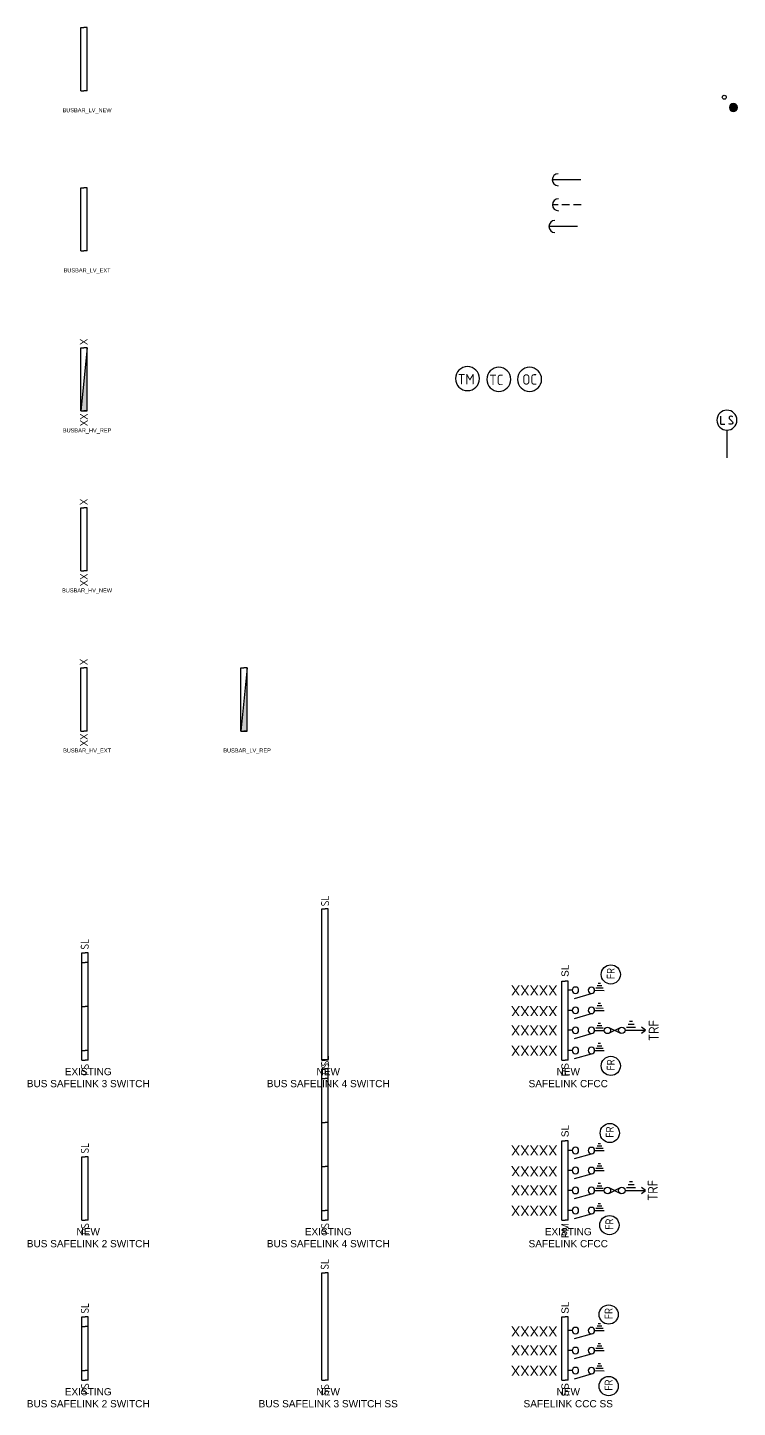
# Model space of a CAD drawing. Header units: metres. Extents: x -282 to 3977, y 160 to 949.
# Drawn here: x -230.6 to -53.2, y 484.3 to 829.1 of the extents above; entities that cross this region are included whole.
import ezdxf
from ezdxf.enums import TextEntityAlignment as Align

# ---------------------------------------------------------------- set-up
doc = ezdxf.new("R2010")
doc.units = ezdxf.units.M
doc.linetypes.add('DASHED2', pattern=[9.525, 6.35, -3.175])
doc.layers.get('0').update_dxf_attribs({"color": 6})
for name, color, linetype in [('Equip_HV_EXT', 7, 'Continuous'), ('Equip_HV_NEW', 2, 'Continuous'), ('Equip_LV_EXT', 7, 'Continuous'), ('Equip_LV_NEW', 2, 'Continuous'), ('Features_HIDE', 1, 'Continuous'), ('Mains UG_EXT', 7, 'Continuous'), ('Sub_HV_EXT', 7, 'Continuous'), ('Sub_HV_NEW', 2, 'Continuous'), ('Sub_LV_EXT', 7, 'Continuous'), ('Sub_LV_NEW', 2, 'Continuous'), ('SupportsOH_SP_TR_HV_LV_SL_EXT', 7, 'Continuous')]:
    doc.layers.add(name, color=color, linetype=linetype)
doc.styles.add('ARIAL', font='ARIAL.TTF', dxfattribs={"height": 2})
doc.styles.add('iecARIAL', font='ARIAL.TTF')
doc.styles.add('iecISOCP', font='isocp.shx')
doc.styles.add('IESYMBOL1', font='isocp.shx')
doc.styles.add('ISOCP', font='isocp.shx', dxfattribs={"height": 1.75})
doc.styles.get("Standard").update_dxf_attribs({"font": 'ARIAL.TTF'})
doc.styles.add('SWG_LABEL', font='ARIAL.TTF', dxfattribs={"height": 2})
doc.styles.add('SWITCH_LABEL', font='ARIAL.TTF', dxfattribs={"height": 2.5})

# ---------------------------------------------------------------- blocks, each defined once
blk = doc.blocks.new('OPTUS_CABLE_POWER_SUPPLY')
blk.add_lwpolyline([(-3, 0, 1), (3, 0, 1)], format="xyb", close=True)
at = {"style": 'ISOCP'}
blk.add_text('TM', height=2.625, dxfattribs=at).set_placement((-2.38, -1.46))
blk = doc.blocks.new('TELSTRA_CABLE_POWER_SUPPLY')
blk.add_lwpolyline([(-3, 0, 1), (3, 0, 1)], format="xyb", close=True)
at = {"style": 'ISOCP'}
blk.add_text('TC', height=2.625, dxfattribs=at).set_placement((-2.38, -1.46))
blk = doc.blocks.new('TELSTRA_MICROCELL_TRANSCEIVER')
blk.add_lwpolyline([(-3, 0, 1), (3, 0, 1)], format="xyb", close=True)
at = {"style": 'ISOCP'}
blk.add_text('OC', height=2.625, dxfattribs=at).set_placement((-1.83, -1.34))
blk = doc.blocks.new('STAY_EXT')
at = {"linetype": 'Continuous', "ltscale": 0.3}
blk.add_line((0, 0), (-7.17, 0), dxfattribs=at)
blk.add_arc((-5.67, 0), 1.5, 90, 270)
blk = doc.blocks.new('STAY_DEL')
at = {"linetype": 'DASHED2', "ltscale": 0.3}
blk.add_line((0, 0), (-7.17, 0), dxfattribs=at)
blk.add_arc((-5.67, 0), 1.5, 90, 270)
blk = doc.blocks.new('STAY_NEW')
blk.add_line((0, 0), (-7.17, 0))
blk.add_arc((-5.67, 0), 1.5, 90, 270)
blk = doc.blocks.new('LIFE_SUPPORT')
for p, q in [((-1.5, 8.44), (-1.5, 10.44)), ((-1.5, 8.44), (-0.5, 8.44)), ((0, 6.94), (0, 0))]:
    blk.add_line(p, q)
blk.add_lwpolyline([(-2.5, 9.44, 1), (2.5, 9.44, 1)], format="xyb", close=True)
blk.add_lwpolyline([(1.51, 10.29, 0.162278), (1.08, 10.43), (0.94, 10.43, 0.274935), (0.56, 10.21, 0.272057), (0.58, 9.86), (1.42, 9.02, -0.275676), (1.49, 8.74, -0.33145), (1.08, 8.43), (0.94, 8.43, -0.162278), (0.51, 8.57)], format="xyb")
blk = doc.blocks.new('*U258')
for p, q in [((-1.6, 13.4), (-1.6, 15.8)), ((-1.6, 15.8), (-0.8, 15.8)), ((0, 15.8), (-0.8, 15.8)), ((0, 13.4), (0, 15.8)), ((-1.6, 2.4), (-1.6, 13.4)), ((-1.6, 13.4), (-0.8, 13.4)), ((0, 13.4), (-0.8, 13.4)), ((0, 2.4), (0, 13.4)), ((-1.6, 0), (-1.6, 2.4)), ((-1.6, 2.4), (-0.8, 2.4)), ((-1.6, 0), (-0.8, 0)), ((0, 2.4), (-0.8, 2.4)), ((0, 0), (-0.8, 0)), ((0, 0), (0, 2.4))]:
    blk.add_line(p, q)
at = {"color": 7, "style": 'IESYMBOL1'}
for s, p in [('SL', (-0.84, 17.97, 19.97)), ('PS', (-0.8, -2.22, 19.97))]:
    blk.add_text(s, height=2, rotation=89.9826, dxfattribs=at).set_placement(p, align=Align.MIDDLE_CENTER)
blk = doc.blocks.new('*U257')
for p, q in [((-1.6, 13.4), (-1.6, 15.8)), ((-1.6, 15.8), (-0.8, 15.8)), ((0, 15.8), (-0.8, 15.8)), ((0, 13.4), (0, 15.8)), ((-1.6, 2.4), (-1.6, 13.4)), ((0, 2.4), (0, 13.4)), ((-1.6, 0), (-1.6, 2.4)), ((-1.6, 0), (-0.8, 0)), ((0, 0), (-0.8, 0)), ((0, 0), (0, 2.4))]:
    blk.add_line(p, q)
at = {"color": 7, "style": 'IESYMBOL1'}
for s, p in [('SL', (-0.84, 17.97, 19.97)), ('PS', (-0.8, -2.22, 19.97))]:
    blk.add_text(s, height=2, rotation=89.9826, dxfattribs=at).set_placement(p, align=Align.MIDDLE_CENTER)
blk = doc.blocks.new('*U259')
for p, q in [((-1.6, 24.4), (-1.6, 26.8)), ((-1.6, 26.8), (-0.8, 26.8)), ((-1.6, 13.4), (-1.6, 24.4)), ((-1.6, 24.4), (-0.8, 24.4)), ((0, 26.8), (-0.8, 26.8)), ((0, 24.4), (-0.8, 24.4)), ((0, 24.4), (0, 26.8)), ((0, 13.4), (0, 24.4)), ((-1.6, 2.4), (-1.6, 13.4)), ((-1.6, 13.4), (-0.8, 13.4)), ((0, 13.4), (-0.8, 13.4)), ((0, 2.4), (0, 13.4)), ((-1.6, 0), (-1.6, 2.4)), ((-1.6, 2.4), (-0.8, 2.4)), ((-1.6, 0), (-0.8, 0)), ((0, 2.4), (-0.8, 2.4)), ((0, 0), (-0.8, 0)), ((0, 0), (0, 2.4))]:
    blk.add_line(p, q)
at = {"color": 7, "style": 'IESYMBOL1'}
for s, p in [('SL', (-0.87, 28.96, 19.97)), ('PS', (-0.84, -2.4, 19.97))]:
    blk.add_text(s, height=2, rotation=89.9826, dxfattribs=at).set_placement(p, align=Align.MIDDLE_CENTER)
blk = doc.blocks.new('*U262')
for p, q in [((-1.6, 24.4), (-1.6, 26.8)), ((-1.6, 26.8), (-0.8, 26.8)), ((-1.6, 13.4), (-1.6, 24.4)), ((0, 26.8), (-0.8, 26.8)), ((0, 24.4), (0, 26.8)), ((0, 13.4), (0, 24.4)), ((-1.6, 2.4), (-1.6, 13.4)), ((0, 2.4), (0, 13.4)), ((-1.6, 0), (-1.6, 2.4)), ((-1.6, 0), (-0.8, 0)), ((0, 0), (-0.8, 0)), ((0, 0), (0, 2.4))]:
    blk.add_line(p, q)
at = {"color": 7, "style": 'IESYMBOL1'}
for s, p in [('SL', (-0.87, 28.96, 19.97)), ('SS', (-0.84, -2.4, 19.97))]:
    blk.add_text(s, height=2, rotation=89.9826, dxfattribs=at).set_placement(p, align=Align.MIDDLE_CENTER)
blk = doc.blocks.new('*U263')
for p, q in [((-1.6, 35.4), (-1.6, 37.8)), ((-1.6, 37.8), (-0.8, 37.8)), ((-1.6, 24.4), (-1.6, 35.4)), ((-1.6, 35.4), (-0.8, 35.4)), ((0, 37.8), (-0.8, 37.8)), ((0, 35.4), (-0.8, 35.4)), ((0, 35.4), (0, 37.8)), ((0, 24.4), (0, 35.4)), ((-1.6, 13.4), (-1.6, 24.4)), ((-1.6, 24.4), (-0.8, 24.4)), ((0, 24.4), (-0.8, 24.4)), ((0, 13.4), (0, 24.4)), ((-1.6, 2.4), (-1.6, 13.4)), ((-1.6, 13.4), (-0.8, 13.4)), ((0, 13.4), (-0.8, 13.4)), ((0, 2.4), (0, 13.4)), ((-1.6, 0), (-1.6, 2.4)), ((-1.6, 2.4), (-0.8, 2.4)), ((-1.6, 0), (-0.8, 0)), ((0, 2.4), (-0.8, 2.4)), ((0, 0), (-0.8, 0)), ((0, 0), (0, 2.4))]:
    blk.add_line(p, q)
at = {"color": 7, "style": 'IESYMBOL1'}
for s, p in [('SL', (-0.79, 39.78, 19.97)), ('PS', (-0.76, -2.18, 19.97))]:
    blk.add_text(s, height=2, rotation=89.9826, dxfattribs=at).set_placement(p, align=Align.MIDDLE_CENTER)
blk = doc.blocks.new('*U264')
for p, q in [((-1.6, 35.4), (-1.6, 37.8)), ((-1.6, 37.8), (-0.8, 37.8)), ((-1.6, 24.4), (-1.6, 35.4)), ((0, 37.8), (-0.8, 37.8)), ((0, 35.4), (0, 37.8)), ((0, 24.4), (0, 35.4)), ((-1.6, 13.4), (-1.6, 24.4)), ((0, 13.4), (0, 24.4)), ((-1.6, 2.4), (-1.6, 13.4)), ((0, 2.4), (0, 13.4)), ((-1.6, 0), (-1.6, 2.4)), ((-1.6, 0), (-0.8, 0)), ((0, 0), (-0.8, 0)), ((0, 0), (0, 2.4))]:
    blk.add_line(p, q)
at = {"color": 7, "style": 'IESYMBOL1'}
for s, p in [('SL', (-0.79, 39.78, 19.97)), ('PS', (-0.76, -2.18, 19.97))]:
    blk.add_text(s, height=2, rotation=89.9826, dxfattribs=at).set_placement(p, align=Align.MIDDLE_CENTER)
blk = doc.blocks.new('SWG_SAFELINK_SU_NEW')
for p, q in [((6.9, 0.59), (8.7, 0.58)), ((7.2, 1.19), (8.4, 1.18)), ((7.5, 1.79), (8.1, 1.79)), ((1.6, -2.02), (5.8, -0.81)), ((6.6, -0.01), (9, -0.02))]:
    blk.add_line(p, q)
blk.add_lwpolyline([(1, 0), (0, 0)])
for points in [[(1.8, -0.8, 1), (1.8, 0.8, 1)], [(5.8, -0.81, 1), (5.8, 0.79, 1)]]:
    blk.add_lwpolyline(points, format="xyb", close=True)
at = {"style": 'SWITCH_LABEL', "flags": 8}
blk.add_attdef('ASSET_NUM', text='', height=2.5, rotation=179.9544, dxfattribs=at).set_placement((-1.6, -0.02), align=Align.MIDDLE_LEFT)
at = {"flags": 1}
blk.add_attdef('Z', (0, 0), '', height=0.2, rotation=90, dxfattribs=at)
at = {"flags": 9}
for tag, p in [('ACTUAL_STATUS', (0, -0.4)), ('CONSTRUCTED_VOLTAGE', (0, -0.6)), ('OPERATING_VOLTAGE', (0, -1)), ('ORIENTATION', (0, -1.2)), ('OWNED_BY', (0, -1.4)), ('STATE', (0, -1.8)), ('SWITCH_TYPE', (0, -2)), ('SUBURB', (0, -2.4)), ('STREETNAME', (0, -2.6)), ('NO_PHASES', (0, -0.8)), ('PARENT', (0, -1.6)), ('USAGE', (0, -2.2)), ('LOCATION', (0, -2.8)), ('NOTES', (0, -3))]:
    blk.add_attdef(tag, text='', height=0.2, dxfattribs=at).set_placement(p, align=Align.MIDDLE_LEFT)
at = {"style": 'SWITCH_LABEL', "flags": 9}
blk.add_attdef('STREET_CODE', text='', height=0.2, dxfattribs=at).set_placement((0, -0.2), align=Align.MIDDLE_LEFT)
blk = doc.blocks.new('FAULT_INDIC_SE')
blk.add_circle((0, 0), 2.4)
at = {"insert": (-1.15, 1), "char_height": 2, "width": 2.7042, "attachment_point": 1, "style": 'iecISOCP'}
blk.add_mtext('FR', dxfattribs=at)
blk = doc.blocks.new('*U266')
for p, q in [((-1.6, 0), (-1.6, 15.8)), ((-1.6, 15.8), (-0.8, 15.8)), ((0, 15.8), (-0.8, 15.8)), ((0, 0), (0, 15.8)), ((-1.6, 0), (-0.8, 0)), ((0, 0), (-0.8, 0))]:
    blk.add_line(p, q)
at = {"rotation": 90}
for p in [(10.11, 16.39), (10.11, -1.49)]:
    blk.add_blockref('FAULT_INDIC_SE', p, dxfattribs=at)
for p in [(0, 12.38), (0, 7.38), (0, 2.38)]:
    blk.add_blockref('SWG_SAFELINK_SU_NEW', p)
at = {"style": 'ARIAL'}
blk.add_attdef('SWG_TYPE', text='', height=1.8, rotation=90, dxfattribs=at).set_placement((-0.8, 16.56), align=Align.MIDDLE_LEFT)
at = {"style": 'SWG_LABEL', "flags": 8}
for tag, p in [('ASSET_NUM3', (-2.68, 12.21)), ('ASSET_NUM2', (-2.68, 7.43)), ('ASSET_NUM1', (-2.68, 2.35))]:
    blk.add_attdef(tag, text='', height=2.5, rotation=179.9544, dxfattribs=at).set_placement(p, align=Align.MIDDLE_LEFT)
at = {"flags": 1}
blk.add_attdef('Z', (0, 0), '', height=0.2, rotation=90, dxfattribs=at)
at = {"style": 'ARIAL'}
blk.add_attdef('SUB_TYPE', text='', height=1.8, rotation=90, dxfattribs=at).set_placement((-0.8, -0.76), align=Align.MIDDLE_RIGHT)
blk = doc.blocks.new('SWG_SAFELINK_SU_EXT')
for p, q in [((6.9, 0.59), (8.7, 0.58)), ((7.2, 1.19), (8.4, 1.18)), ((7.5, 1.79), (8.1, 1.79)), ((1.6, -2.02), (5.8, -0.81)), ((6.6, -0.01), (9, -0.02))]:
    blk.add_line(p, q)
blk.add_lwpolyline([(1, 0), (0, 0)])
for points in [[(1.8, -0.8, 1), (1.8, 0.8, 1)], [(5.8, -0.81, 1), (5.8, 0.79, 1)]]:
    blk.add_lwpolyline(points, format="xyb", close=True)
at = {"style": 'SWITCH_LABEL', "flags": 8}
blk.add_attdef('ASSET_NUM', text='', height=2.5, rotation=179.9544, dxfattribs=at).set_placement((-1.6, -0.02), align=Align.MIDDLE_LEFT)
at = {"flags": 1}
blk.add_attdef('Z', (0, 0), '', height=0.2, dxfattribs=at)
at = {"flags": 9}
for tag, p in [('ACTUAL_STATUS', (0, -0.4)), ('CONSTRUCTED_VOLTAGE', (0, -0.6)), ('OPERATING_VOLTAGE', (0, -1)), ('ORIENTATION', (0, -1.2)), ('OWNED_BY', (0, -1.4)), ('STATE', (0, -1.8)), ('SWITCH_TYPE', (0, -2)), ('STREETNAME', (0, -2.6)), ('SUBURB', (0, -2.8)), ('NO_PHASES', (0, -0.8)), ('PARENT', (0, -1.6)), ('USAGE', (0, -2.2)), ('LOCATION', (0, -2.4)), ('NOTES', (0, -3))]:
    blk.add_attdef(tag, text='', height=0.2, dxfattribs=at).set_placement(p, align=Align.MIDDLE_LEFT)
at = {"style": 'SWITCH_LABEL', "flags": 9}
blk.add_attdef('STREET_CODE', text='', height=0.2, dxfattribs=at).set_placement((0, -0.2), align=Align.MIDDLE_LEFT)
blk = doc.blocks.new('SWG_FUSE_EXT')
for points in [[(1.15, 0.72), (4.04, -0.71)], [(1.16, -0.72), (4.04, 0.73)]]:
    blk.add_lwpolyline(points)
for centre in [(0.8, 0), (4.4, 0.01)]:
    blk.add_circle(centre, 0.8)
blk = doc.blocks.new('SWG_SAFELINK_SFU_EXT')
for p, q in [((6.9, 0.59), (8.7, 0.58)), ((7.2, 1.19), (8.4, 1.18)), ((7.5, 1.79), (8.1, 1.79)), ((14.2, 0.01), (19.32, 0.01)), ((14.57, 0.76), (16.82, 0.76)), ((14.95, 1.51), (16.45, 1.51)), ((15.33, 2.26), (16.08, 2.26)), ((1.6, -2.02), (5.8, -0.81)), ((6.6, -0.01), (9, -0.02))]:
    blk.add_line(p, q)
for points in [[(1, 0), (0, 0)], [(18.32, -0.74), (19.32, 0.01), (18.33, 0.76)]]:
    blk.add_lwpolyline(points)
for points in [[(1.8, -0.8, 1), (1.8, 0.8, 1)], [(5.8, -0.81, 1), (5.8, 0.79, 1)]]:
    blk.add_lwpolyline(points, format="xyb", close=True)
blk.add_blockref('SWG_FUSE_EXT', (9, -0.02))
at = {"style": 'SWITCH_LABEL', "flags": 8}
blk.add_attdef('ASSET_NUM', text='', height=2.5, rotation=179.9544, dxfattribs=at).set_placement((-3, 0), align=Align.MIDDLE_LEFT)
at = {"flags": 1}
blk.add_attdef('Z', (0, 0), '', height=0.2, dxfattribs=at)
at = {"flags": 9}
for tag, p in [('ACTUAL_STATUS', (0, -0.4)), ('CONSTRUCTED_VOLTAGE', (0, -0.6)), ('OPERATING_VOLTAGE', (0, -1)), ('ORIENTATION', (0, -1.2)), ('OWNED_BY', (0, -1.4)), ('STATE', (0, -1.8)), ('SWITCH_TYPE', (0, -2)), ('STREETNAME', (0, -2.6)), ('SUBURB', (0, -2.8)), ('NO_PHASES', (0, -0.8)), ('PARENT', (0, -1.6)), ('USAGE', (0, -2.2)), ('LOCATION', (0, -2.4)), ('NOTES', (0, -3))]:
    blk.add_attdef(tag, text='', height=0.2, dxfattribs=at).set_placement(p, align=Align.MIDDLE_LEFT)
at = {"style": 'SWITCH_LABEL', "flags": 9}
blk.add_attdef('STREET_CODE', text='', height=0.2, dxfattribs=at).set_placement((0, -0.2), align=Align.MIDDLE_LEFT)
blk = doc.blocks.new('*U267')
for p, q in [((-1.6, 0), (-1.6, 19.8)), ((-1.6, 19.8), (-0.8, 19.8)), ((0, 19.8), (-0.8, 19.8)), ((0, 0), (0, 19.8)), ((-1.6, 0), (-0.8, 0)), ((0, 0), (-0.8, 0))]:
    blk.add_line(p, q)
at = {"rotation": 90}
for p in [(10.39, 21.75), (10.29, -1.26)]:
    blk.add_blockref('FAULT_INDIC_SE', p, dxfattribs=at)
for name, p in [('SWG_SAFELINK_SU_EXT', (0, 17.38)), ('SWG_SAFELINK_SU_EXT', (0, 12.38)), ('SWG_SAFELINK_SFU_EXT', (0, 7.4)), ('SWG_SAFELINK_SU_EXT', (0, 2.38))]:
    blk.add_blockref(name, p)
at = {"style": 'IESYMBOL1'}
blk.add_text('TRF', height=2.5, rotation=89.9826, dxfattribs=at).set_placement((21.14, 7.42), align=Align.MIDDLE_CENTER)
at = {"style": 'ARIAL'}
blk.add_attdef('SWG_TYPE', text='', height=1.8, rotation=90, dxfattribs=at).set_placement((-0.8, 20.69), align=Align.MIDDLE_LEFT)
at = {"style": 'SWG_LABEL', "flags": 8}
for tag, p in [('ASSET_NUM4', (-2.68, 17.43)), ('ASSET_NUM3', (-2.68, 12.21)), ('ASSET_NUM2', (-2.68, 7.43)), ('ASSET_NUM1', (-2.68, 2.35))]:
    blk.add_attdef(tag, text='', height=2.5, rotation=179.9544, dxfattribs=at).set_placement(p, align=Align.MIDDLE_LEFT)
at = {"flags": 1}
blk.add_attdef('Z', (0, 0), '', height=0.2, rotation=90, dxfattribs=at)
at = {"style": 'ARIAL'}
blk.add_attdef('SUB_TYPE', text='', height=1.8, rotation=90, dxfattribs=at).set_placement((-0.8, -0.76), align=Align.MIDDLE_RIGHT)
blk = doc.blocks.new('SWG_SAFELINK_SFU_NEW')
for p, q in [((6.9, 0.59), (8.7, 0.58)), ((7.2, 1.19), (8.4, 1.18)), ((7.5, 1.79), (8.1, 1.79)), ((14.2, 0.01), (19.32, 0.01)), ((14.57, 0.76), (16.82, 0.76)), ((14.95, 1.51), (16.45, 1.51)), ((15.33, 2.26), (16.08, 2.26)), ((1.6, -2.02), (5.8, -0.81)), ((6.6, -0.01), (9, -0.02))]:
    blk.add_line(p, q)
for points in [[(1, 0), (0, 0)], [(18.32, -0.74), (19.32, 0.01), (18.33, 0.76)]]:
    blk.add_lwpolyline(points)
for points in [[(1.8, -0.8, 1), (1.8, 0.8, 1)], [(5.8, -0.81, 1), (5.8, 0.79, 1)]]:
    blk.add_lwpolyline(points, format="xyb", close=True)
blk.add_blockref('SWG_FUSE_EXT', (9, -0.02))
at = {"style": 'SWITCH_LABEL', "flags": 8}
blk.add_attdef('ASSET_NUM', text='', height=2.5, rotation=179.9544, dxfattribs=at).set_placement((-3, 0), align=Align.MIDDLE_LEFT)
at = {"flags": 1}
blk.add_attdef('Z', (0, 0), '', height=0.2, dxfattribs=at)
at = {"flags": 9}
for tag, p in [('ACTUAL_STATUS', (0, -0.4)), ('CONSTRUCTED_VOLTAGE', (0, -0.6)), ('OPERATING_VOLTAGE', (0, -1)), ('ORIENTATION', (0, -1.2)), ('OWNED_BY', (0, -1.4)), ('STATE', (0, -1.8)), ('SWITCH_TYPE', (0, -2)), ('SUBURB', (0, -2.4)), ('STREETNAME', (0, -2.6)), ('NO_PHASES', (0, -0.8)), ('PARENT', (0, -1.6)), ('USAGE', (0, -2.2)), ('LOCATION', (0, -2.8)), ('NOTES', (0, -3))]:
    blk.add_attdef(tag, text='', height=0.2, dxfattribs=at).set_placement(p, align=Align.MIDDLE_LEFT)
at = {"style": 'SWITCH_LABEL', "flags": 9}
blk.add_attdef('STREET_CODE', text='', height=0.2, dxfattribs=at).set_placement((0, -0.2), align=Align.MIDDLE_LEFT)
blk = doc.blocks.new('*U268')
for p, q in [((-1.6, 0), (-1.61, 19.68)), ((-1.61, 19.68), (-0.81, 19.68)), ((-0.01, 19.68), (-0.81, 19.68)), ((0, 0), (-0.01, 19.68)), ((0, 0), (-0.8, 0)), ((-1.6, 0), (-0.8, 0))]:
    blk.add_line(p, q)
at = {"rotation": 90}
for p in [(10.64, 21.38), (10.64, -1.47)]:
    blk.add_blockref('FAULT_INDIC_SE', p, dxfattribs=at)
for name, p in [('SWG_SAFELINK_SU_NEW', (0, 17.43)), ('SWG_SAFELINK_SU_NEW', (0, 12.41)), ('SWG_SAFELINK_SFU_NEW', (0, 7.42)), ('SWG_SAFELINK_SU_NEW', (0, 2.38))]:
    blk.add_blockref(name, p)
at = {"style": 'IESYMBOL1'}
blk.add_text('TRF', height=2.5, rotation=89.9826, dxfattribs=at).set_placement((21.38, 7.37), align=Align.MIDDLE_CENTER)
at = {"style": 'ARIAL'}
blk.add_attdef('SWG_TYPE', text='', height=1.8, rotation=90, dxfattribs=at).set_placement((-0.8, 20.76), align=Align.MIDDLE_LEFT)
at = {"style": 'SWG_LABEL', "flags": 8}
for tag, p in [('ASSET_NUM4', (-2.68, 17.43)), ('ASSET_NUM3', (-2.68, 12.21)), ('ASSET_NUM2', (-2.68, 7.43)), ('ASSET_NUM1', (-2.68, 2.35))]:
    blk.add_attdef(tag, text='', height=2.5, rotation=179.9544, dxfattribs=at).set_placement(p, align=Align.MIDDLE_LEFT)
at = {"flags": 1}
blk.add_attdef('Z', (0, 0), '', height=0.2, rotation=90, dxfattribs=at)
at = {"style": 'ARIAL'}
blk.add_attdef('SUB_TYPE', text='', height=1.8, rotation=90, dxfattribs=at).set_placement((-0.8, -0.76), align=Align.MIDDLE_RIGHT)
blk = doc.blocks.new('Ghost')
blk.add_circle((0, 0), 0.5)
at = {"style": 'iecISOCP'}
blk.add_text('?', height=0.5, dxfattribs=at).set_placement((-0.1, -0.1))
at = {"flags": 3}
blk.add_attdef('ASSET_NUM', (0.76, -0.2), '', height=0.2, dxfattribs=at)
blk = doc.blocks.new('BOND POINT')
blk.add_hatch(color=256).paths.add_polyline_path([(-1, 0, 1), (1, 0, 1)])
blk.add_lwpolyline([(-1, 0, 1), (1, 0, 1)], format="xyb", close=True)
for tag, p, height, flags in [('pNumber', (-17.84, 2.07), 2.5, 8), ('OWNED_BY', (0, -0.2), 0.2, 9), ('SPECIAL_USE', (0, -0.6), 0.2, 9), ('STATE', (0, -0.8), 0.2, 9), ('cLV', (0, -1.2), 0.2, 9), ('cHV', (0, -1.8), 0.2, 9), ('cLinedev', (0, -3.2), 0.2, 9), ('PARENT', (0, -0.4), 0.2, 9), ('USAGE', (0, -1), 0.2, 9), ('hDepth', (0, -1.4), 0.2, 9), ('hDia', (0, -1.6), 0.2, 9), ('LBRACKET', (0, -2), 0.2, 9), ('LExisting', (0, -2.2), 0.2, 9), ('LANTNUMBER', (0, -2.4), 0.2, 9), ('LOther', (0, -2.6), 0.2, 9), ('LRemove', (0, -2.8), 0.2, 9), ('LEGEND', (0, -3), 0.2, 9), ('LOCATION', (0, -3.4), 0.2, 9), ('NOTES', (0, -3.6), 0.2, 9), ('cspan', (0, -6), 0.2, 9), ('STREETNAME', (0, -6.2), 0.2, 9), ('SUBURB', (0, -6.4), 0.2, 9), ('pExisting', (0, -3.8), 0.2, 9), ('PFNUMBER', (0, -4), 0.2, 9), ('NEWPFNUMBER', (0, -4.2), 0.2, 9), ('pFooting', (0, -4.4), 0.2, 9), ('pNew', (0, -4.6), 0.2, 9), ('pRelocate', (0, -5), 0.2, 9), ('pRemove', (0, -5.2), 0.2, 9), ('pReplace', (0, -5.4), 0.2, 9), ('pStay', (0, -5.6), 0.2, 9), ('pType', (0, -5.8), 0.2, 9)]:
    blk.add_attdef(tag, p, '', height=height, dxfattribs=dict(flags=flags))
at = {"layer": 'Features_HIDE', "style": 'iecARIAL', "flags": 8}
blk.add_attdef('ASSET_NUM', (1.5, 1.5), '', height=2.5, dxfattribs=at)
blk = doc.blocks.new('*U11')
at = {"layer": 'Sub_HV_EXT'}
for p, q in [((-1.6, 0), (-1.6, 15.8)), ((-1.6, 15.8), (-0.8, 15.8)), ((0, 15.8), (-0.8, 15.8)), ((0, 0), (0, 15.8)), ((-1.6, 0), (-0.8, 0)), ((0, 0), (-0.8, 0))]:
    blk.add_line(p, q, dxfattribs=at)
at = {"layer": 'Sub_HV_EXT', "style": 'IESYMBOL1'}
for s, p in [('X', (-0.84, 17.27, 19.97)), ('XX', (-0.8, -2.22, 19.97))]:
    blk.add_text(s, height=2, rotation=89.9826, dxfattribs=at).set_placement(p, align=Align.MIDDLE_CENTER)
blk = doc.blocks.new('*U9')
at = {"layer": 'Sub_HV_NEW'}
for p, q in [((-1.6, 0), (-1.6, 15.8)), ((-1.6, 15.8), (-0.8, 15.8)), ((0, 15.8), (-0.8, 15.8)), ((0, 0), (0, 15.8)), ((-1.6, 0), (-0.8, 0)), ((0, 0), (-0.8, 0))]:
    blk.add_line(p, q, dxfattribs=at)
at = {"layer": 'Sub_HV_NEW', "style": 'IESYMBOL1'}
for s, p in [('X', (-0.84, 17.27, 19.97)), ('XX', (-0.8, -2.22, 19.97))]:
    blk.add_text(s, height=2, rotation=89.9826, dxfattribs=at).set_placement(p, align=Align.MIDDLE_CENTER)
blk = doc.blocks.new('*U10')
at = {"layer": 'Sub_HV_NEW'}
blk.add_hatch(color=256, dxfattribs=at).paths.add_polyline_path([(0, 0), (0, 15.8), (-1.6, 0)])
for p, q in [((-1.6, 13.4), (-1.6, 15.8)), ((-1.6, 15.8), (-0.8, 15.8)), ((0, 15.8), (-0.8, 15.8)), ((0, 13.4), (0, 15.8)), ((-1.6, 2.4), (-1.6, 13.4)), ((0, 2.4), (0, 13.4)), ((-1.6, 0), (-1.6, 2.4)), ((-1.6, 0), (-0.8, 0)), ((0, 0), (-0.8, 0)), ((0, 0), (0, 2.4))]:
    blk.add_line(p, q, dxfattribs=at)
at = {"layer": 'Sub_HV_NEW', "flags": 128}
blk.add_lwpolyline([(0, 0), (0, 15.8), (-1.6, 0)], close=True, dxfattribs=at)
at = {"layer": 'Sub_HV_NEW', "style": 'IESYMBOL1'}
for s, p in [('X', (-0.84, 17.27, 19.97)), ('XX', (-0.8, -2.22, 19.97))]:
    blk.add_text(s, height=2, rotation=89.9826, dxfattribs=at).set_placement(p, align=Align.MIDDLE_CENTER)
blk = doc.blocks.new('*U7')
at = {"layer": 'Sub_LV_EXT'}
for p, q in [((-1.6, 0), (-1.6, 15.8)), ((-1.6, 15.8), (-0.8, 15.8)), ((0, 15.8), (-0.8, 15.8)), ((0, 0), (0, 15.8)), ((-1.6, 0), (-0.8, 0)), ((0, 0), (-0.8, 0))]:
    blk.add_line(p, q, dxfattribs=at)
blk = doc.blocks.new('*U6')
at = {"layer": 'Sub_LV_NEW'}
for p, q in [((-1.6, 0), (-1.6, 15.8)), ((-1.6, 15.8), (-0.8, 15.8)), ((0, 15.8), (-0.8, 15.8)), ((0, 0), (0, 15.8)), ((-1.6, 0), (-0.8, 0)), ((0, 0), (-0.8, 0))]:
    blk.add_line(p, q, dxfattribs=at)
blk = doc.blocks.new('*U8')
at = {"layer": 'Sub_LV_NEW'}
blk.add_hatch(color=256, dxfattribs=at).paths.add_polyline_path([(0, 0), (0, 15.8), (-1.6, 0)])
for p, q in [((-1.6, 13.4), (-1.6, 15.8)), ((-1.6, 15.8), (-0.8, 15.8)), ((0, 15.8), (-0.8, 15.8)), ((0, 13.4), (0, 15.8)), ((-1.6, 2.4), (-1.6, 13.4)), ((0, 2.4), (0, 13.4)), ((-1.6, 0), (-1.6, 2.4)), ((-1.6, 0), (-0.8, 0)), ((0, 0), (-0.8, 0)), ((0, 0), (0, 2.4))]:
    blk.add_line(p, q, dxfattribs=at)
at = {"layer": 'Sub_LV_NEW', "flags": 128}
blk.add_lwpolyline([(0, 0), (0, 15.8), (-1.6, 0)], close=True, dxfattribs=at)

msp = doc.modelspace()

# ---------------------------------------------------------------- block references
for name, p in [('STAY_EXT', (-92.3, 791.08)), ('STAY_DEL', (-92.26, 784.81)), ('STAY_NEW', (-93.12, 779.38)), ('OPTUS_CABLE_POWER_SUPPLY', (-120.66, 741.36)), ('TELSTRA_CABLE_POWER_SUPPLY', (-112.82, 741.19)), ('TELSTRA_MICROCELL_TRANSCEIVER', (-105.12, 741.19)), ('LIFE_SUPPORT', (-55.79, 721.54))]:
    msp.add_blockref(name, p)
at = {"layer": 'Equip_HV_EXT'}
for name, p in [('*U259', (-215.46, 571.08)), ('*U263', (-155.46, 531.08)), ('*U258', (-215.46, 491.08))]:
    msp.add_blockref(name, p, dxfattribs=at)
ref = msp.add_blockref('*U267', (-95.46, 531.08), dxfattribs=at)
ref.add_attrib('ASSET_NUM1', 'XXXXX', dxfattribs={"layer": '0', "height": 2.5, "rotation": 179.9544, "style": 'SWG_LABEL'}).set_placement((-98.14, 533.44), align=Align.MIDDLE_LEFT)
ref.add_attrib('ASSET_NUM2', 'XXXXX', dxfattribs={"layer": '0', "height": 2.5, "rotation": 179.9544, "style": 'SWG_LABEL'}).set_placement((-98.14, 538.51), align=Align.MIDDLE_LEFT)
ref.add_attrib('ASSET_NUM3', 'XXXXX', dxfattribs={"layer": '0', "height": 2.5, "rotation": 179.9544, "style": 'SWG_LABEL'}).set_placement((-98.14, 543.29), align=Align.MIDDLE_LEFT)
ref.add_attrib('ASSET_NUM4', 'XXXXX', dxfattribs={"layer": '0', "height": 2.5, "rotation": 179.9544, "style": 'SWG_LABEL'}).set_placement((-98.14, 548.51), align=Align.MIDDLE_LEFT)
ref.add_attrib('SUB_TYPE', 'PM', dxfattribs={"layer": '0', "height": 1.8, "rotation": 90, "style": 'ARIAL'}).set_placement((-96.26, 530.33), align=Align.MIDDLE_RIGHT)
ref.add_attrib('SWG_TYPE', 'SL', dxfattribs={"layer": '0', "height": 1.8, "rotation": 90, "style": 'ARIAL'}).set_placement((-96.26, 551.78), align=Align.MIDDLE_LEFT)
at = {"layer": 'Equip_HV_NEW'}
for name, p in [('*U264', (-155.46, 571.08)), ('*U257', (-215.46, 531.08)), ('*U262', (-155.46, 491.08))]:
    msp.add_blockref(name, p, dxfattribs=at)
ref = msp.add_blockref('*U268', (-95.46, 571.08), dxfattribs=at)
ref.add_attrib('ASSET_NUM1', 'XXXXX', dxfattribs={"layer": '0', "height": 2.5, "rotation": 179.9544, "style": 'SWG_LABEL'}).set_placement((-98.14, 573.44), align=Align.MIDDLE_LEFT)
ref.add_attrib('ASSET_NUM2', 'XXXXX', dxfattribs={"layer": '0', "height": 2.5, "rotation": 179.9544, "style": 'SWG_LABEL'}).set_placement((-98.14, 578.51), align=Align.MIDDLE_LEFT)
ref.add_attrib('ASSET_NUM3', 'XXXXX', dxfattribs={"layer": '0', "height": 2.5, "rotation": 179.9544, "style": 'SWG_LABEL'}).set_placement((-98.14, 583.29), align=Align.MIDDLE_LEFT)
ref.add_attrib('ASSET_NUM4', 'XXXXX', dxfattribs={"layer": '0', "height": 2.5, "rotation": 179.9544, "style": 'SWG_LABEL'}).set_placement((-98.14, 588.51), align=Align.MIDDLE_LEFT)
ref.add_attrib('SUB_TYPE', 'PS', dxfattribs={"layer": '0', "height": 1.8, "rotation": 90, "style": 'ARIAL'}).set_placement((-96.26, 570.33), align=Align.MIDDLE_RIGHT)
ref.add_attrib('SWG_TYPE', 'SL', dxfattribs={"layer": '0', "height": 1.8, "rotation": 90, "style": 'ARIAL'}).set_placement((-96.26, 591.84), align=Align.MIDDLE_LEFT)
ref = msp.add_blockref('*U266', (-95.46, 491.08), dxfattribs=at)
ref.add_attrib('ASSET_NUM1', 'XXXXX', dxfattribs={"layer": '0', "height": 2.5, "rotation": 179.9544, "style": 'SWG_LABEL'}).set_placement((-98.14, 493.44), align=Align.MIDDLE_LEFT)
ref.add_attrib('ASSET_NUM2', 'XXXXX', dxfattribs={"layer": '0', "height": 2.5, "rotation": 179.9544, "style": 'SWG_LABEL'}).set_placement((-98.14, 498.51), align=Align.MIDDLE_LEFT)
ref.add_attrib('ASSET_NUM3', 'XXXXX', dxfattribs={"layer": '0', "height": 2.5, "rotation": 179.9544, "style": 'SWG_LABEL'}).set_placement((-98.14, 503.29), align=Align.MIDDLE_LEFT)
ref.add_attrib('SUB_TYPE', 'SS', dxfattribs={"layer": '0', "height": 1.8, "rotation": 90, "style": 'ARIAL'}).set_placement((-96.26, 490.33), align=Align.MIDDLE_RIGHT)
ref.add_attrib('SWG_TYPE', 'SL', dxfattribs={"layer": '0', "height": 1.8, "rotation": 90, "style": 'ARIAL'}).set_placement((-96.26, 507.64), align=Align.MIDDLE_LEFT)
at = {"layer": 'Equip_LV_EXT'}
for name, p in [('*U7', (-215.75, 773.29)), ('*U10', (-215.75, 733.29)), ('*U11', (-215.75, 653.29)), ('*U8', (-175.75, 653.29))]:
    msp.add_blockref(name, p, dxfattribs=at)
at = {"layer": 'Equip_LV_NEW'}
for name, p in [('*U6', (-215.75, 813.29)), ('*U9', (-215.75, 693.29))]:
    msp.add_blockref(name, p, dxfattribs=at)
at = {"layer": 'Mains UG_EXT'}
msp.add_blockref('Ghost', (-56.44, 811.7), dxfattribs=at)
at = {"layer": 'SupportsOH_SP_TR_HV_LV_SL_EXT', "lineweight": -3}
msp.add_blockref('BOND POINT', (-54.17, 809.12), dxfattribs=at)

# ---------------------------------------------------------------- texts
at = {"char_height": 1, "width": 13, "attachment_point": 5, "bg_fill": 3, "box_fill_scale": 1.2, "bg_fill_color": 256, "bg_fill_transparency": 0}
for s, insert in [('BUSBAR_LV_NEW', (-215.75, 808.29)), ('BUSBAR_LV_EXT', (-215.75, 768.29)), ('BUSBAR_LV_REP', (-175.75, 648.29))]:
    msp.add_mtext(s, dxfattribs=dict(at, insert=insert))
at = {"char_height": 1.8, "width": 40, "attachment_point": 2}
for s, insert in [('EXISTING\\PBUS SAFELINK 3 SWITCH', (-215.46, 569.08)), ('NEW\\PBUS SAFELINK 4 SWITCH', (-155.46, 569.08)), ('NEW\\PSAFELINK CFCC', (-95.46, 569.08)), ('NEW\\PBUS SAFELINK 2 SWITCH', (-215.46, 529.08)), ('EXISTING\\PBUS SAFELINK 4 SWITCH', (-155.46, 529.08)), ('EXISTING\\PSAFELINK CFCC', (-95.46, 529.08)), ('EXISTING\\PBUS SAFELINK 2 SWITCH', (-215.46, 489.08)), ('NEW\\PBUS SAFELINK 3 SWITCH SS', (-155.46, 489.08)), ('NEW\\PSAFELINK CCC SS', (-95.46, 489.08))]:
    msp.add_mtext(s, dxfattribs=dict(at, insert=insert))

# ---------------------------------------------------------------- next in the draw order: texts
at = {"char_height": 1, "width": 13, "attachment_point": 5, "bg_fill": 3, "box_fill_scale": 1.2, "bg_fill_color": 256, "bg_fill_transparency": 0}
for s, insert in [('BUSBAR_HV_REP', (-215.75, 728.29)), ('BUSBAR_HV_NEW', (-215.75, 688.29)), ('BUSBAR_HV_EXT', (-215.75, 648.29))]:
    msp.add_mtext(s, dxfattribs=dict(at, insert=insert))

doc.saveas('drawing.dxf')
